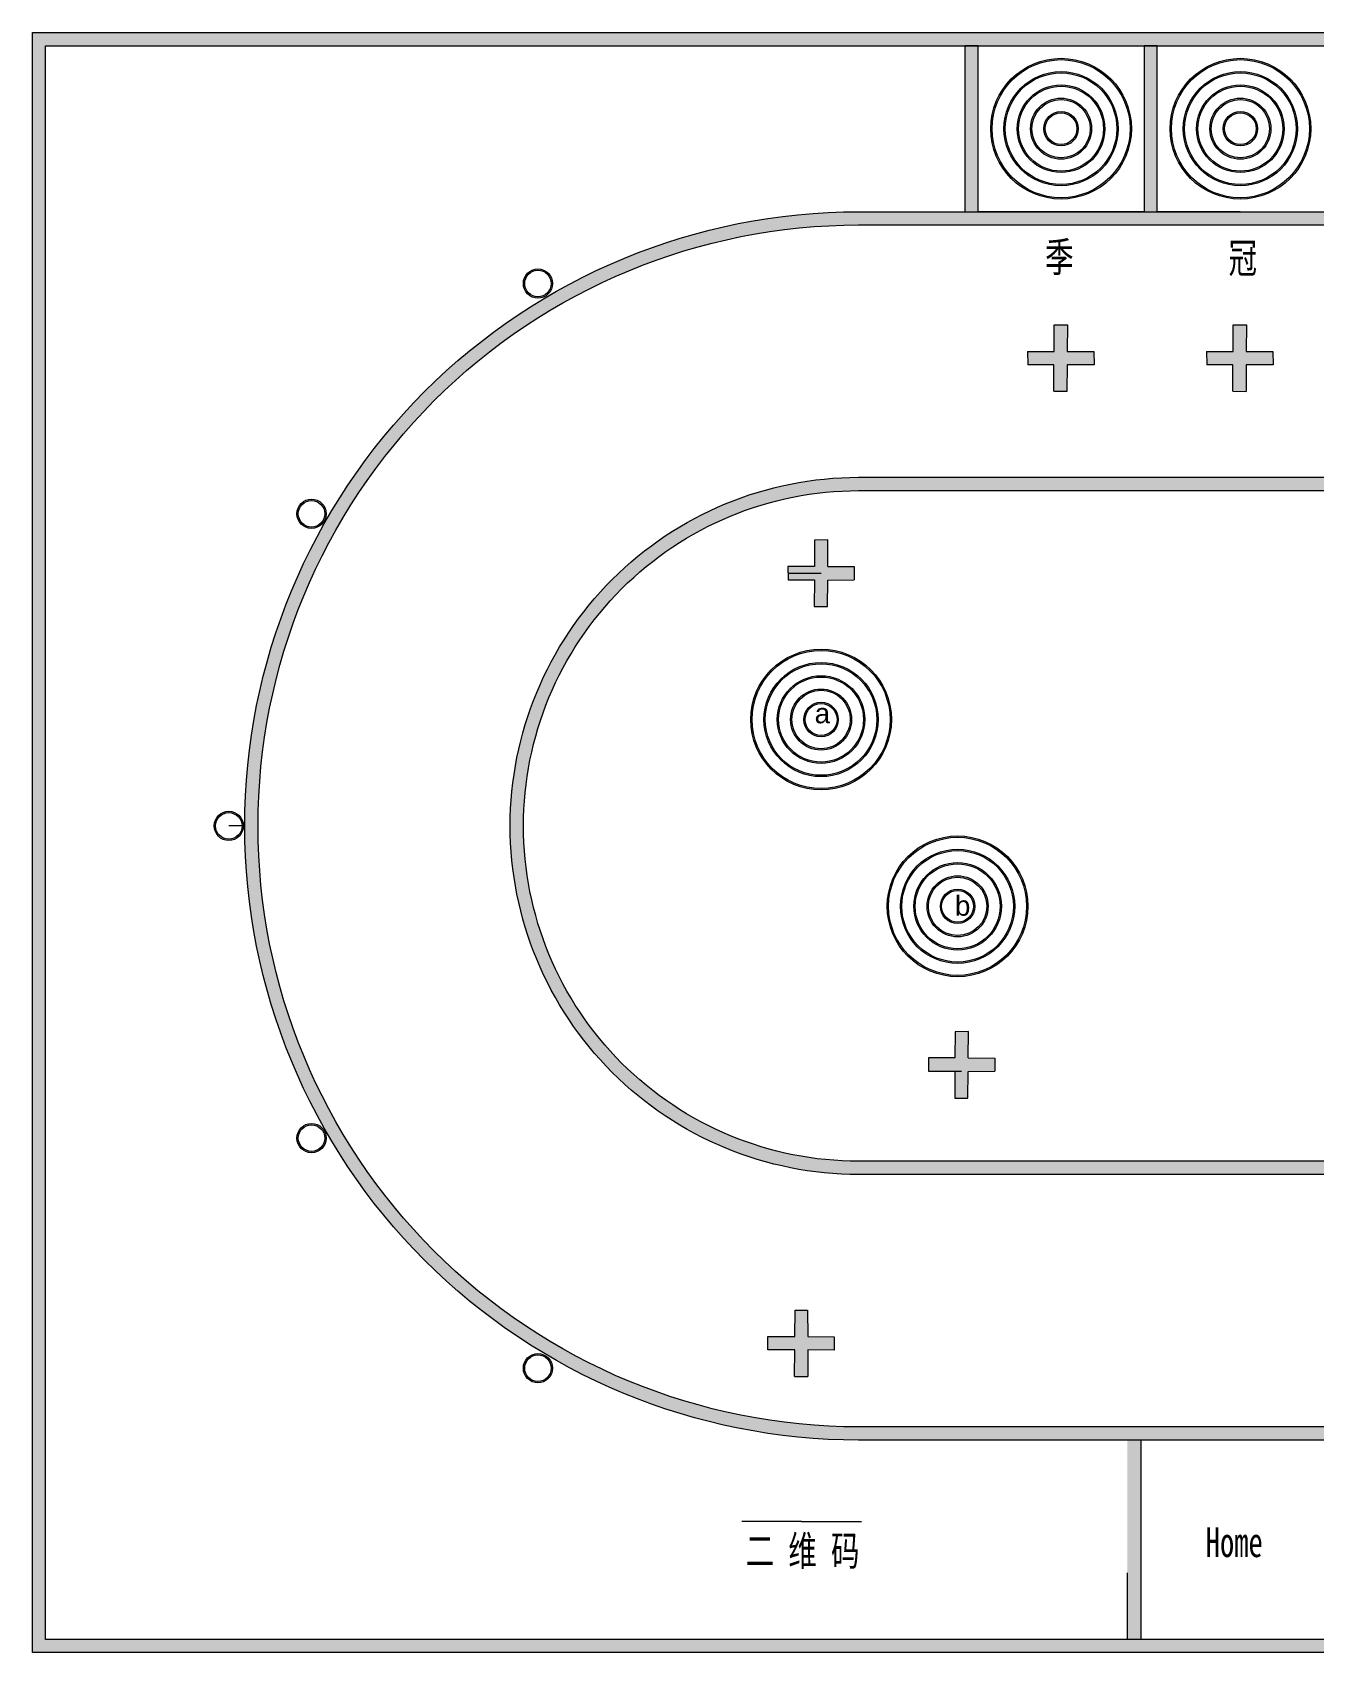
# Model space of a CAD drawing. Header units: millimetres. Extents: x 10092 to 13732, y 3694 to 6134.
# Drawn here: x 10092 to 12023, y 3694 to 6134 of the extents above; entities that cross this region are included whole.
import ezdxf

# ---------------------------------------------------------------- set-up
doc = ezdxf.new("R2010")
doc.units = ezdxf.units.MM
doc.linetypes.add('CENTER', pattern=[50.8, 31.75, -6.35, 6.35, -6.35])
doc.layers.add('中心线', color=7, linetype='CENTER')
doc.layers.add('细实线', color=7, linetype='Continuous')
doc.layers.add('粗实线', color=7, linetype='Continuous', lineweight=50)
doc.styles.add('仿宋', font='simfang.ttf', dxfattribs={"width": 0.7, "height": 5})
doc.styles.add('数字', font='gbeitc.shx', dxfattribs={"width": 0.7, "height": 50})
doc.styles.add('数字3.5', font='gbeitc.shx', dxfattribs={"width": 0.7, "height": 3.5, "bigfont": 'bigfont.shx'})
doc.styles.add('注释文字', font='arial.ttf')

msp = doc.modelspace()

# ---------------------------------------------------------------- hatches: boundary and pattern name
at = {"lineweight": 0, "true_color": 0x000000}
h = msp.add_hatch(color=18, dxfattribs=at)
h.dxf.hatch_style = 1
h.paths.add_polyline_path([(13732.3, 6133.8), (10092.3, 6133.8), (10092.3, 3693.8), (13732.3, 3693.8)])
h.paths.add_polyline_path([(10112.3, 6113.8), (11912.3, 6113.8), (13712.3, 6113.8), (13712.3, 3713.8), (10112.3, 3713.8)], flags=16)
h = msp.add_hatch(color=18, dxfattribs=at)
h.dxf.hatch_style = 1
h.paths.add_polyline_path([(11517.3, 6113.8), (11497.3, 6113.8), (11497.3, 5863.8), (11517.3, 5863.8)])
h = msp.add_hatch(color=18, dxfattribs=at)
h.dxf.hatch_style = 1
h.paths.add_polyline_path([(11787.3, 6113.8), (11767.3, 6113.8), (11767.3, 5863.8), (11787.3, 5863.8)])
h = msp.add_hatch(color=18, dxfattribs=at)
h.dxf.hatch_style = 1
h.paths.add_polyline_path([(12527.3, 5863.8), (11337.3, 5863.8, 0.414214), (10412.3, 4938.8, 0.414214), (11337.3, 4013.8), (12527.3, 4013.8, 0.414214), (13452.3, 4938.8, 0.414214)])
h.paths.add_polyline_path([(11337.3, 5843.8), (12527.3, 5843.8, -0.414214), (13432.3, 4938.8, -0.414214), (12527.3, 4033.8), (11337.3, 4033.8, -0.414214), (10432.3, 4938.8, -0.414214)], flags=16)
h.paths.add_polyline_path([(11337.3, 5463.8), (12527.3, 5463.8, -0.414214), (13052.3, 4938.8, -0.414214), (12527.3, 4413.8), (11337.3, 4413.8, -0.414214), (10812.3, 4938.8, -0.414214)], flags=0)
h.paths.add_polyline_path([(11337.3, 5443.8), (12527.3, 5443.8, -0.414214), (13032.3, 4938.8, -0.414214), (12527.3, 4433.8), (11337.3, 4433.8, -0.414214), (10832.3, 4938.8, -0.414214)], flags=0)
h.paths.add_polyline_path([(11174.7, 5099, -1), (11386.7, 5099, -1)], flags=0)
h.paths.add_polyline_path([(11176.7, 5099, -1), (11384.7, 5099, -1)], flags=0)
h.paths.add_polyline_path([(11194.7, 5099, -1), (11366.7, 5099, -1)], flags=0)
h.paths.add_polyline_path([(11196.7, 5099, -1), (11364.7, 5099, -1)], flags=0)
h.paths.add_polyline_path([(11214.7, 5099, -1), (11346.7, 5099, -1)], flags=0)
h.paths.add_polyline_path([(11216.7, 5099, -1), (11344.7, 5099, -1)], flags=0)
h.paths.add_polyline_path([(11234.7, 5099, -1), (11326.7, 5099, -1)], flags=0)
h.paths.add_polyline_path([(11236.7, 5099, -1), (11324.7, 5099, -1)], flags=0)
h.paths.add_polyline_path([(11254.7, 5099, -1), (11306.7, 5099, -1)], flags=0)
h.paths.add_polyline_path([(11256.7, 5099, -1), (11304.7, 5099, -1)], flags=0)
h.paths.add_polyline_path([(11230.9, 5309.5), (11230.7, 5329.5), (11270.7, 5329.4), (11270.9, 5369), (11290.9, 5369.4), (11290.8, 5329.4), (11330.7, 5329.3), (11330.7, 5309.8), (11330.7, 5309.5), (11330.7, 5309.5), (11290.7, 5309.1), (11290.3, 5269.1), (11270.3, 5269), (11270.6, 5309.6)], flags=0)
h.paths.add_polyline_path([(11592.4, 4817.7, -1), (11380.4, 4817.7, -1)], flags=0)
h.paths.add_polyline_path([(11590.4, 4817.7, -1), (11382.4, 4817.7, -1)], flags=0)
h.paths.add_polyline_path([(11572.4, 4817.7, -1), (11400.4, 4817.7, -1)], flags=0)
h.paths.add_polyline_path([(11570.4, 4817.7, -1), (11402.4, 4817.7, -1)], flags=0)
h.paths.add_polyline_path([(11552.4, 4817.7, -1), (11420.4, 4817.7, -1)], flags=0)
h.paths.add_polyline_path([(11550.4, 4817.7, -1), (11422.4, 4817.7, -1)], flags=0)
h.paths.add_polyline_path([(11532.4, 4817.7, -1), (11440.4, 4817.7, -1)], flags=0)
h.paths.add_polyline_path([(11530.4, 4817.7, -1), (11442.4, 4817.7, -1)], flags=0)
h.paths.add_polyline_path([(11512.4, 4817.7, -1), (11460.4, 4817.7, -1)], flags=0)
h.paths.add_polyline_path([(11510.4, 4817.7, -1), (11462.4, 4817.7, -1)], flags=0)
h.paths.add_polyline_path([(11442.4, 4589.3), (11482.3, 4589.3), (11482.6, 4628.8), (11502.6, 4629.3), (11502.5, 4589.3), (11542.4, 4589.1), (11542.4, 4569.6), (11542.4, 4569.3), (11542.3, 4569.3), (11502.3, 4569), (11502, 4529), (11482, 4528.8), (11482.2, 4569.2), (11442.6, 4569.2)], flags=0)
h.paths.add_polyline_path([(11241.5, 4209.6), (11250.2, 4209.7), (11250.2, 4209.7), (11260.2, 4209.7), (11260.5, 4169.8), (11300.3, 4169.5), (11300.3, 4149.5), (11260.6, 4149.6), (11260.9, 4109.7), (11240.9, 4109.6), (11241.1, 4149.6), (11200.3, 4149.7), (11200.3, 4169.7), (11241.3, 4169.7)], flags=0)
h.paths.add_polyline_path([(11592, 5633.2), (11591.8, 5653.2), (11631.8, 5653.2), (11631.8, 5693.2), (11641.8, 5693.2), (11651.8, 5693.2), (11651.6, 5653.2), (11691.8, 5653.2), (11692, 5633.2), (11651.5, 5633.2), (11651.2, 5593.4), (11631.2, 5593.4), (11631.2, 5633.2)], flags=0)
h.paths.add_polyline_path([(11861.8, 5633.2), (11861.6, 5653.2), (11901.6, 5653.2), (11901.6, 5693.2), (11921.6, 5693.2), (11921.4, 5653.2), (11961.6, 5653.2), (11961.8, 5633.2), (11921.2, 5633.2), (11921, 5593.2), (11901, 5593.4), (11901, 5633.2)], flags=0)
h.paths.add_polyline_path([(12027.1, 5099.9, -1), (12239.1, 5099.9, -1)], flags=0)
h.paths.add_polyline_path([(12029.1, 5099.9, -1), (12237.1, 5099.9, -1)], flags=0)
h.paths.add_polyline_path([(12047.1, 5099.9, -1), (12219.1, 5099.9, -1)], flags=0)
h.paths.add_polyline_path([(12049.1, 5099.9, -1), (12217.1, 5099.9, -1)], flags=0)
h.paths.add_polyline_path([(12067.1, 5099.9, -1), (12199.1, 5099.9, -1)], flags=0)
h.paths.add_polyline_path([(12069.1, 5099.9, -1), (12197.1, 5099.9, -1)], flags=0)
h.paths.add_polyline_path([(12087.1, 5099.9, -1), (12179.1, 5099.9, -1)], flags=0)
h.paths.add_polyline_path([(12089.1, 5099.9, -1), (12177.1, 5099.9, -1)], flags=0)
h.paths.add_polyline_path([(12083.3, 5309.5), (12083.1, 5329.5), (12123.1, 5329.4), (12123.3, 5369), (12143.3, 5369.4), (12143.2, 5329.4), (12183.1, 5329.3), (12183.1, 5309.8), (12183.1, 5309.5), (12183.1, 5309.5), (12143.1, 5309.1), (12142.7, 5269.1), (12122.7, 5269), (12123, 5309.6)], flags=0)
h.paths.add_polyline_path([(12107.1, 5099.9, -1), (12159.1, 5099.9, -1)], flags=0)
h.paths.add_polyline_path([(12109.1, 5099.9, -1), (12157.1, 5099.9, -1)], flags=0)
h.paths.add_polyline_path([(12353, 4818.8, -1), (12141, 4818.8, -1)], flags=0)
h.paths.add_polyline_path([(12351, 4818.8, -1), (12143, 4818.8, -1)], flags=0)
h.paths.add_polyline_path([(12333, 4818.8, -1), (12161, 4818.8, -1)], flags=0)
h.paths.add_polyline_path([(12331, 4818.8, -1), (12163, 4818.8, -1)], flags=0)
h.paths.add_polyline_path([(12313, 4818.8, -1), (12181, 4818.8, -1)], flags=0)
h.paths.add_polyline_path([(12311, 4818.8, -1), (12183, 4818.8, -1)], flags=0)
h.paths.add_polyline_path([(12293, 4818.8, -1), (12201, 4818.8, -1)], flags=0)
h.paths.add_polyline_path([(12291, 4818.8, -1), (12203, 4818.8, -1)], flags=0)
h.paths.add_polyline_path([(12131.7, 5633.2), (12131.8, 5653.2), (12172.1, 5653.2), (12171.8, 5693.2), (12181.8, 5693.2), (12191.8, 5693.2), (12191.8, 5653.2), (12231.8, 5653.2), (12231.8, 5633.2), (12192.5, 5633.2), (12192.5, 5593.4), (12172.5, 5593.2), (12172.2, 5633.2)], flags=0)
h.paths.add_polyline_path([(12273, 4818.8, -1), (12221, 4818.8, -1)], flags=0)
h.paths.add_polyline_path([(12271, 4818.8, -1), (12223, 4818.8, -1)], flags=0)
h.paths.add_polyline_path([(12196.8, 4589.2), (12237.2, 4589.2), (12237.3, 4628.8), (12247, 4628.8), (12257, 4628.9), (12257, 4589.2), (12296.8, 4589.2), (12296.6, 4578.5), (12296.7, 4568.5), (12257, 4568.8), (12257, 4528.9), (12237, 4528.8), (12237.1, 4568.9), (12196.7, 4569.2)], flags=0)
h.paths.add_polyline_path([(12856.3, 4887.4, -1), (12644.3, 4887.4, -1)], flags=0)
h.paths.add_polyline_path([(12854.3, 4887.4, -1), (12646.3, 4887.4, -1)], flags=0)
h.paths.add_polyline_path([(12836.3, 4887.4, -1), (12664.3, 4887.4, -1)], flags=0)
h.paths.add_polyline_path([(12834.3, 4887.4, -1), (12666.3, 4887.4, -1)], flags=0)
h.paths.add_polyline_path([(12499.7, 4169.5), (12539.5, 4169.8), (12539.8, 4209.7), (12549.8, 4209.7), (12549.8, 4209.7), (12558.5, 4209.6), (12558.7, 4169.7), (12599.7, 4169.7), (12599.7, 4149.7), (12558.9, 4149.6), (12559.1, 4109.6), (12539.1, 4109.7), (12539.4, 4149.6), (12499.7, 4149.5)], flags=0)
h.paths.add_polyline_path([(12816.3, 4887.4, -1), (12684.3, 4887.4, -1)], flags=0)
h.paths.add_polyline_path([(12814.3, 4887.4, -1), (12686.3, 4887.4, -1)], flags=0)
h.paths.add_polyline_path([(12796.3, 4887.4, -1), (12704.3, 4887.4, -1)], flags=0)
h.paths.add_polyline_path([(12794.3, 4887.4, -1), (12706.3, 4887.4, -1)], flags=0)
h.paths.add_polyline_path([(12776.3, 4887.4, -1), (12724.3, 4887.4, -1)], flags=0)
h.paths.add_polyline_path([(12774.3, 4887.4, -1), (12726.3, 4887.4, -1)], flags=0)
h.paths.add_polyline_path([(12699, 4589), (12738.9, 4588.9), (12739.1, 4628.5), (12759.1, 4628.9), (12759.1, 4588.9), (12799, 4588.8), (12799, 4569.3), (12799, 4569), (12798.9, 4569), (12758.9, 4568.6), (12758.5, 4528.6), (12738.5, 4528.5), (12738.8, 4569.1), (12699.1, 4569)], flags=0)
h.paths.add_polyline_path([(12730.6, 4856.8), (12769, 4856.8), (12769, 4918.6), (12730.7, 4918.6)], flags=8)
h.paths.add_polyline_path([(11472.1, 4787.2), (11510.4, 4787.2), (11510.5, 4849), (11472.2, 4849)], flags=8)
h.paths.add_polyline_path([(12229.4, 4789.3), (12267.7, 4789.2), (12267.8, 4851.1), (12229.4, 4851.1)], flags=8)
h.paths.add_polyline_path([(12110.3, 5074.6), (12146.3, 5074.6), (12146.3, 5136.4), (12110.4, 5136.4)], flags=8)
h.paths.add_polyline_path([(11261.9, 5077), (11300.2, 5077), (11300.3, 5138.8), (11262, 5138.9)], flags=8)
h.paths.add_polyline_path([(11880.9, 5745.9), (11948.5, 5745.9), (11948.5, 5832.8), (11880.9, 5832.8)], flags=8)
h.paths.add_polyline_path([(11605.1, 5745.5), (11672.7, 5745.5), (11672.7, 5832.3), (11605.1, 5832.3)], flags=8)
h.paths.add_polyline_path([(12154.3, 5746.8), (12221.9, 5746.8), (12221.9, 5833.7), (12154.3, 5833.7)], flags=8)
h = msp.add_hatch(color=18, dxfattribs=at)
h.dxf.hatch_style = 1
h.paths.add_polyline_path([(10876.1, 5755.6, 1), (10832.1, 5755.6, 1)])
h.paths.add_polyline_path([(10834.1, 5755.6, -1), (10874.1, 5755.6, -1)], flags=16)
h = msp.add_hatch(color=18, dxfattribs=at)
h.dxf.hatch_style = 1
h.paths.add_polyline_path([(13052.3, 4938.8, 0.414214), (12527.3, 5463.8), (11337.3, 5463.8, 0.414214), (10812.3, 4938.8, 0.414214), (11337.3, 4413.8), (12527.3, 4413.8, 0.414214)])
h.paths.add_polyline_path([(10832.3, 4938.8, -0.414214), (11337.3, 5443.8), (12527.3, 5443.8, -0.414214), (13032.3, 4938.8, -0.414214), (12527.3, 4433.8), (11337.3, 4433.8, -0.414214)], flags=16)
h.paths.add_polyline_path([(11442.4, 4589.3), (11482.3, 4589.3), (11482.6, 4628.8), (11502.6, 4629.3), (11502.5, 4589.3), (11542.4, 4589.1), (11542.4, 4569.6), (11542.4, 4569.3), (11542.3, 4569.3), (11502.3, 4569), (11502, 4529), (11482, 4528.8), (11482.2, 4569.2), (11442.6, 4569.2)], flags=0)
h.paths.add_polyline_path([(11380.4, 4817.7, -1), (11592.4, 4817.7, -1)], flags=0)
h.paths.add_polyline_path([(11382.4, 4817.7, -1), (11590.4, 4817.7, -1)], flags=0)
h.paths.add_polyline_path([(11400.4, 4817.7, -1), (11572.4, 4817.7, -1)], flags=0)
h.paths.add_polyline_path([(11402.4, 4817.7, -1), (11570.4, 4817.7, -1)], flags=0)
h.paths.add_polyline_path([(11420.4, 4817.7, -1), (11552.4, 4817.7, -1)], flags=0)
h.paths.add_polyline_path([(11422.4, 4817.7, -1), (11550.4, 4817.7, -1)], flags=0)
h.paths.add_polyline_path([(11440.4, 4817.7, -1), (11532.4, 4817.7, -1)], flags=0)
h.paths.add_polyline_path([(11174.7, 5099, -1), (11386.7, 5099, -1)], flags=0)
h.paths.add_polyline_path([(11442.4, 4817.7, -1), (11530.4, 4817.7, -1)], flags=0)
h.paths.add_polyline_path([(11176.7, 5099, -1), (11384.7, 5099, -1)], flags=0)
h.paths.add_polyline_path([(11460.4, 4817.7, -1), (11512.4, 4817.7, -1)], flags=0)
h.paths.add_polyline_path([(11194.7, 5099, -1), (11366.7, 5099, -1)], flags=0)
h.paths.add_polyline_path([(11462.4, 4817.7, -1), (11510.4, 4817.7, -1)], flags=0)
h.paths.add_polyline_path([(11196.7, 5099, -1), (11364.7, 5099, -1)], flags=0)
h.paths.add_polyline_path([(11214.7, 5099, -1), (11346.7, 5099, -1)], flags=0)
h.paths.add_polyline_path([(11216.7, 5099, -1), (11344.7, 5099, -1)], flags=0)
h.paths.add_polyline_path([(11234.7, 5099, -1), (11326.7, 5099, -1)], flags=0)
h.paths.add_polyline_path([(11236.7, 5099, -1), (11324.7, 5099, -1)], flags=0)
h.paths.add_polyline_path([(11254.7, 5099, -1), (11306.7, 5099, -1)], flags=0)
h.paths.add_polyline_path([(11256.7, 5099, -1), (11304.7, 5099, -1)], flags=0)
h.paths.add_polyline_path([(11270.3, 5269), (11270.6, 5309.6), (11230.9, 5309.5), (11230.7, 5329.5), (11270.7, 5329.4), (11270.9, 5369), (11290.9, 5369.4), (11290.8, 5329.4), (11330.7, 5329.3), (11330.7, 5309.8), (11330.7, 5309.5), (11330.7, 5309.5), (11290.7, 5309.1), (11290.3, 5269.1)], flags=0)
h.paths.add_polyline_path([(12027.1, 5099.9, -1), (12239.1, 5099.9, -1)], flags=0)
h.paths.add_polyline_path([(12029.1, 5099.9, -1), (12237.1, 5099.9, -1)], flags=0)
h.paths.add_polyline_path([(12141, 4818.8, -1), (12353, 4818.8, -1)], flags=0)
h.paths.add_polyline_path([(12143, 4818.8, -1), (12351, 4818.8, -1)], flags=0)
h.paths.add_polyline_path([(12047.1, 5099.9, -1), (12219.1, 5099.9, -1)], flags=0)
h.paths.add_polyline_path([(12049.1, 5099.9, -1), (12217.1, 5099.9, -1)], flags=0)
h.paths.add_polyline_path([(12161, 4818.8, -1), (12333, 4818.8, -1)], flags=0)
h.paths.add_polyline_path([(12163, 4818.8, -1), (12331, 4818.8, -1)], flags=0)
h.paths.add_polyline_path([(12067.1, 5099.9, -1), (12199.1, 5099.9, -1)], flags=0)
h.paths.add_polyline_path([(12069.1, 5099.9, -1), (12197.1, 5099.9, -1)], flags=0)
h.paths.add_polyline_path([(12196.7, 4569.2), (12196.8, 4589.2), (12237.2, 4589.2), (12237.3, 4628.8), (12247, 4628.8), (12257, 4628.9), (12257, 4589.2), (12296.8, 4589.2), (12296.6, 4578.5), (12296.7, 4568.5), (12257, 4568.8), (12257, 4528.9), (12237, 4528.8), (12237.1, 4568.9)], flags=0)
h.paths.add_polyline_path([(12181, 4818.8, -1), (12313, 4818.8, -1)], flags=0)
h.paths.add_polyline_path([(12183, 4818.8, -1), (12311, 4818.8, -1)], flags=0)
h.paths.add_polyline_path([(12087.1, 5099.9, -1), (12179.1, 5099.9, -1)], flags=0)
h.paths.add_polyline_path([(12089.1, 5099.9, -1), (12177.1, 5099.9, -1)], flags=0)
h.paths.add_polyline_path([(12201, 4818.8, -1), (12293, 4818.8, -1)], flags=0)
h.paths.add_polyline_path([(12203, 4818.8, -1), (12291, 4818.8, -1)], flags=0)
h.paths.add_polyline_path([(12107.1, 5099.9, -1), (12159.1, 5099.9, -1)], flags=0)
h.paths.add_polyline_path([(12109.1, 5099.9, -1), (12157.1, 5099.9, -1)], flags=0)
h.paths.add_polyline_path([(12221, 4818.8, -1), (12273, 4818.8, -1)], flags=0)
h.paths.add_polyline_path([(12223, 4818.8, -1), (12271, 4818.8, -1)], flags=0)
h.paths.add_polyline_path([(12083.3, 5309.5), (12083.1, 5329.5), (12123.1, 5329.4), (12123.3, 5369), (12143.3, 5369.4), (12143.2, 5329.4), (12183.1, 5329.3), (12183.1, 5309.8), (12183.1, 5309.5), (12183.1, 5309.5), (12143.1, 5309.1), (12142.7, 5269.1), (12122.7, 5269), (12123, 5309.6)], flags=0)
h.paths.add_polyline_path([(12644.3, 4887.4, -1), (12856.3, 4887.4, -1)], flags=0)
h.paths.add_polyline_path([(12646.3, 4887.4, -1), (12854.3, 4887.4, -1)], flags=0)
h.paths.add_polyline_path([(12664.3, 4887.4, -1), (12836.3, 4887.4, -1)], flags=0)
h.paths.add_polyline_path([(12666.3, 4887.4, -1), (12834.3, 4887.4, -1)], flags=0)
h.paths.add_polyline_path([(12699, 4589), (12738.9, 4588.9), (12739.1, 4628.5), (12759.1, 4628.9), (12759.1, 4588.9), (12799, 4588.8), (12799, 4569.3), (12799, 4569), (12798.9, 4569), (12758.9, 4568.6), (12758.5, 4528.6), (12738.5, 4528.5), (12738.8, 4568.5), (12699.1, 4568.5)], flags=0)
h.paths.add_polyline_path([(12684.3, 4887.4, -1), (12816.3, 4887.4, -1)], flags=0)
h.paths.add_polyline_path([(12686.3, 4887.4, -1), (12814.3, 4887.4, -1)], flags=0)
h.paths.add_polyline_path([(12704.3, 4887.4, -1), (12796.3, 4887.4, -1)], flags=0)
h.paths.add_polyline_path([(12706.3, 4887.4, -1), (12794.3, 4887.4, -1)], flags=0)
h.paths.add_polyline_path([(12724.3, 4887.4, -1), (12776.3, 4887.4, -1)], flags=0)
h.paths.add_polyline_path([(12726.3, 4887.4, -1), (12774.3, 4887.4, -1)], flags=0)
h.paths.add_polyline_path([(12730.6, 4856.8), (12769, 4856.8), (12769, 4918.6), (12730.7, 4918.6)], flags=8)
h.paths.add_polyline_path([(11472.1, 4787.2), (11510.4, 4787.2), (11510.5, 4849), (11472.2, 4849)], flags=8)
h.paths.add_polyline_path([(12229.4, 4789.3), (12267.7, 4789.2), (12267.8, 4851.1), (12229.4, 4851.1)], flags=8)
h.paths.add_polyline_path([(12110.3, 5074.6), (12146.3, 5074.6), (12146.3, 5136.4), (12110.4, 5136.4)], flags=8)
h.paths.add_polyline_path([(11261.9, 5077), (11300.2, 5077), (11300.3, 5138.8), (11262, 5138.9)], flags=8)
h = msp.add_hatch(color=18, dxfattribs=at)
h.dxf.hatch_style = 1
h.paths.add_polyline_path([(10491, 5408.9, 1), (10535, 5408.9, 1)])
h.paths.add_polyline_path([(10533, 5408.9, -1), (10493, 5408.9, -1)], flags=16)
h = msp.add_hatch(color=18, dxfattribs=at)
h.dxf.hatch_style = 1
h.paths.add_polyline_path([(10366.3, 4938.8), (10368.3, 4938.8, -1), (10408.3, 4938.8), (10410.3, 4938.8, 1)])
h = msp.add_hatch(color=18, dxfattribs=at)
h.dxf.hatch_style = 1
h.paths.add_polyline_path([(10410.3, 4938.8), (10408.3, 4938.8, -1), (10368.3, 4938.8), (10366.3, 4938.8, 1)])
h = msp.add_hatch(color=18, dxfattribs=at)
h.dxf.hatch_style = 1
h.paths.add_polyline_path([(10491, 4468.7, 1), (10535, 4468.7, 1)])
h.paths.add_polyline_path([(10533, 4468.7, -1), (10493, 4468.7, -1)], flags=16)
h = msp.add_hatch(color=18, dxfattribs=at)
h.dxf.hatch_style = 1
h.paths.add_polyline_path([(10832.1, 4122.1, 1), (10876.1, 4122.1, 1)])
h.paths.add_polyline_path([(10834.1, 4122.1, -1), (10874.1, 4122.1, -1)], flags=16)
h = msp.add_hatch(color=18, dxfattribs=at)
h.dxf.hatch_style = 1
h.paths.add_polyline_path([(11762.3, 4013.8), (11742.3, 4013.8), (11742.3, 3713.8), (11762.3, 3713.8)])
at = {"layer": '中心线', "lineweight": 0, "true_color": 0x000000}
h = msp.add_hatch(color=18, dxfattribs=at)
h.dxf.hatch_style = 1
h.paths.add_polyline_path([(11691.8, 5653.2), (11651.6, 5653.2), (11651.8, 5693.2), (11631.8, 5693.2), (11631.8, 5653.2), (11591.8, 5653.2), (11592, 5633.2), (11631.2, 5633.2), (11631.2, 5593.4), (11651.2, 5593.4), (11651.5, 5633.2), (11692, 5633.2)])
h = msp.add_hatch(color=18, dxfattribs=at)
h.dxf.hatch_style = 1
h.paths.add_polyline_path([(11961.6, 5653.2), (11921.4, 5653.2), (11921.6, 5693.2), (11901.6, 5693.2), (11901.6, 5653.2), (11861.6, 5653.2), (11861.8, 5633.2), (11901, 5633.2), (11901, 5593.4), (11921, 5593.2), (11921.2, 5633.2), (11961.8, 5633.2)])
at = {"layer": '细实线', "lineweight": 0, "true_color": 0x000000}
h = msp.add_hatch(color=18, dxfattribs=at)
h.dxf.hatch_style = 1
h.paths.add_polyline_path([(11536.3, 5988.8, 1), (11748.3, 5988.8, 1)])
h.paths.add_polyline_path([(11746.3, 5988.8, -1), (11538.3, 5988.8, -1)], flags=16)
h.paths.add_polyline_path([(11728.3, 5988.8, -1), (11556.3, 5988.8, -1)], flags=0)
h.paths.add_polyline_path([(11726.3, 5988.8, -1), (11558.3, 5988.8, -1)], flags=0)
h.paths.add_polyline_path([(11708.3, 5988.8, -1), (11576.3, 5988.8, -1)], flags=0)
h.paths.add_polyline_path([(11706.3, 5988.8, -1), (11578.3, 5988.8, -1)], flags=0)
h.paths.add_polyline_path([(11688.3, 5988.8, -1), (11596.3, 5988.8, -1)], flags=0)
h.paths.add_polyline_path([(11686.3, 5988.8, -1), (11598.3, 5988.8, -1)], flags=0)
h.paths.add_polyline_path([(11668.3, 5988.8, -1), (11616.3, 5988.8, -1)], flags=0)
h.paths.add_polyline_path([(11666.3, 5988.8, -1), (11618.3, 5988.8, -1)], flags=0)
h = msp.add_hatch(color=18, dxfattribs=at)
h.dxf.hatch_style = 1
h.paths.add_polyline_path([(11806.5, 5988.8, 1), (12018.5, 5988.8, 1)])
h.paths.add_polyline_path([(12016.5, 5988.8, -1), (11808.5, 5988.8, -1)], flags=16)
h.paths.add_polyline_path([(11998.5, 5988.8, -1), (11826.5, 5988.8, -1)], flags=0)
h.paths.add_polyline_path([(11996.5, 5988.8, -1), (11828.5, 5988.8, -1)], flags=0)
h.paths.add_polyline_path([(11978.5, 5988.8, -1), (11846.5, 5988.8, -1)], flags=0)
h.paths.add_polyline_path([(11976.5, 5988.8, -1), (11848.5, 5988.8, -1)], flags=0)
h.paths.add_polyline_path([(11958.5, 5988.8, -1), (11866.5, 5988.8, -1)], flags=0)
h.paths.add_polyline_path([(11956.5, 5988.8, -1), (11868.5, 5988.8, -1)], flags=0)
h.paths.add_polyline_path([(11938.5, 5988.8, -1), (11886.5, 5988.8, -1)], flags=0)
h.paths.add_polyline_path([(11936.5, 5988.8, -1), (11888.5, 5988.8, -1)], flags=0)
h = msp.add_hatch(color=18, dxfattribs=at)
h.dxf.hatch_style = 1
h.paths.add_polyline_path([(11556.3, 5988.8, 1), (11728.3, 5988.8, 1)])
h.paths.add_polyline_path([(11726.3, 5988.8, -1), (11558.3, 5988.8, -1)], flags=16)
h.paths.add_polyline_path([(11708.3, 5988.8, -1), (11576.3, 5988.8, -1)], flags=0)
h.paths.add_polyline_path([(11706.3, 5988.8, -1), (11578.3, 5988.8, -1)], flags=0)
h.paths.add_polyline_path([(11688.3, 5988.8, -1), (11596.3, 5988.8, -1)], flags=0)
h.paths.add_polyline_path([(11686.3, 5988.8, -1), (11598.3, 5988.8, -1)], flags=0)
h.paths.add_polyline_path([(11668.3, 5988.8, -1), (11616.3, 5988.8, -1)], flags=0)
h.paths.add_polyline_path([(11666.3, 5988.8, -1), (11618.3, 5988.8, -1)], flags=0)
h = msp.add_hatch(color=18, dxfattribs=at)
h.dxf.hatch_style = 1
h.paths.add_polyline_path([(11576.3, 5988.8, 1), (11708.3, 5988.8, 1)])
h.paths.add_polyline_path([(11706.3, 5988.8, -1), (11578.3, 5988.8, -1)], flags=16)
h.paths.add_polyline_path([(11688.3, 5988.8, -1), (11596.3, 5988.8, -1)], flags=0)
h.paths.add_polyline_path([(11686.3, 5988.8, -1), (11598.3, 5988.8, -1)], flags=0)
h.paths.add_polyline_path([(11668.3, 5988.8, -1), (11616.3, 5988.8, -1)], flags=0)
h.paths.add_polyline_path([(11666.3, 5988.8, -1), (11618.3, 5988.8, -1)], flags=0)
h = msp.add_hatch(color=18, dxfattribs=at)
h.dxf.hatch_style = 1
h.paths.add_polyline_path([(11826.5, 5988.8, 1), (11998.5, 5988.8, 1)])
h.paths.add_polyline_path([(11996.5, 5988.8, -1), (11828.5, 5988.8, -1)], flags=16)
h.paths.add_polyline_path([(11978.5, 5988.8, -1), (11846.5, 5988.8, -1)], flags=0)
h.paths.add_polyline_path([(11976.5, 5988.8, -1), (11848.5, 5988.8, -1)], flags=0)
h.paths.add_polyline_path([(11958.5, 5988.8, -1), (11866.5, 5988.8, -1)], flags=0)
h.paths.add_polyline_path([(11956.5, 5988.8, -1), (11868.5, 5988.8, -1)], flags=0)
h.paths.add_polyline_path([(11938.5, 5988.8, -1), (11886.5, 5988.8, -1)], flags=0)
h.paths.add_polyline_path([(11936.5, 5988.8, -1), (11888.5, 5988.8, -1)], flags=0)
h = msp.add_hatch(color=18, dxfattribs=at)
h.dxf.hatch_style = 1
h.paths.add_polyline_path([(11846.5, 5988.8, 1), (11978.5, 5988.8, 1)])
h.paths.add_polyline_path([(11976.5, 5988.8, -1), (11848.5, 5988.8, -1)], flags=16)
h.paths.add_polyline_path([(11958.5, 5988.8, -1), (11866.5, 5988.8, -1)], flags=0)
h.paths.add_polyline_path([(11956.5, 5988.8, -1), (11868.5, 5988.8, -1)], flags=0)
h.paths.add_polyline_path([(11938.5, 5988.8, -1), (11886.5, 5988.8, -1)], flags=0)
h.paths.add_polyline_path([(11936.5, 5988.8, -1), (11888.5, 5988.8, -1)], flags=0)
h = msp.add_hatch(color=18, dxfattribs=at)
h.dxf.hatch_style = 1
h.paths.add_polyline_path([(11596.3, 5988.8, 1), (11688.3, 5988.8, 1)])
h.paths.add_polyline_path([(11686.3, 5988.8, -1), (11598.3, 5988.8, -1)], flags=16)
h.paths.add_polyline_path([(11668.3, 5988.8, -1), (11616.3, 5988.8, -1)], flags=0)
h.paths.add_polyline_path([(11666.3, 5988.8, -1), (11618.3, 5988.8, -1)], flags=0)
h = msp.add_hatch(color=18, dxfattribs=at)
h.dxf.hatch_style = 1
h.paths.add_polyline_path([(11866.5, 5988.8, 1), (11958.5, 5988.8, 1)])
h.paths.add_polyline_path([(11956.5, 5988.8, -1), (11868.5, 5988.8, -1)], flags=16)
h.paths.add_polyline_path([(11938.5, 5988.8, -1), (11886.5, 5988.8, -1)], flags=0)
h.paths.add_polyline_path([(11936.5, 5988.8, -1), (11888.5, 5988.8, -1)], flags=0)
h = msp.add_hatch(color=18, dxfattribs=at)
h.dxf.hatch_style = 1
h.paths.add_polyline_path([(11616.3, 5988.8, 1), (11668.3, 5988.8, 1)])
h.paths.add_polyline_path([(11666.3, 5988.8, -1), (11618.3, 5988.8, -1)], flags=16)
h = msp.add_hatch(color=18, dxfattribs=at)
h.dxf.hatch_style = 1
h.paths.add_polyline_path([(11886.5, 5988.8, 1), (11938.5, 5988.8, 1)])
h.paths.add_polyline_path([(11936.5, 5988.8, -1), (11888.5, 5988.8, -1)], flags=16)
h = msp.add_hatch(color=18, dxfattribs=at)
h.dxf.hatch_style = 1
h.paths.add_polyline_path([(11330.7, 5329.3), (11290.8, 5329.4), (11290.9, 5369.4), (11270.9, 5369), (11270.7, 5329.4), (11230.7, 5329.5), (11230.9, 5309.5), (11270.6, 5309.6), (11270.3, 5269), (11290.3, 5269.1), (11290.7, 5309.1), (11330.7, 5309.5), (11330.7, 5309.8)])
h = msp.add_hatch(color=18, dxfattribs=at)
h.dxf.hatch_style = 1
h.paths.add_polyline_path([(11174.7, 5099, 1), (11386.7, 5099, 1)])
h.paths.add_polyline_path([(11384.7, 5099, -1), (11176.7, 5099, -1)], flags=16)
h.paths.add_polyline_path([(11366.7, 5099, -1), (11194.7, 5099, -1)], flags=0)
h.paths.add_polyline_path([(11364.7, 5099, -1), (11196.7, 5099, -1)], flags=0)
h.paths.add_polyline_path([(11346.7, 5099, -1), (11214.7, 5099, -1)], flags=0)
h.paths.add_polyline_path([(11344.7, 5099, -1), (11216.7, 5099, -1)], flags=0)
h.paths.add_polyline_path([(11326.7, 5099, -1), (11234.7, 5099, -1)], flags=0)
h.paths.add_polyline_path([(11324.7, 5099, -1), (11236.7, 5099, -1)], flags=0)
h = msp.add_hatch(color=18, dxfattribs=at)
h.dxf.hatch_style = 1
h.paths.add_polyline_path([(11194.7, 5099, 1), (11366.7, 5099, 1)])
h.paths.add_polyline_path([(11364.7, 5099, -1), (11196.7, 5099, -1)], flags=16)
h.paths.add_polyline_path([(11346.7, 5099, -1), (11214.7, 5099, -1)], flags=0)
h.paths.add_polyline_path([(11344.7, 5099, -1), (11216.7, 5099, -1)], flags=0)
h.paths.add_polyline_path([(11326.7, 5099, -1), (11234.7, 5099, -1)], flags=0)
h.paths.add_polyline_path([(11324.7, 5099, -1), (11236.7, 5099, -1)], flags=0)
h.paths.add_polyline_path([(11214.7, 5099, 1), (11346.7, 5099, 1)], flags=0)
h = msp.add_hatch(color=18, dxfattribs=at)
h.dxf.hatch_style = 1
h.paths.add_polyline_path([(11214.7, 5099, 1), (11346.7, 5099, 1)])
h.paths.add_polyline_path([(11344.7, 5099, -1), (11216.7, 5099, -1)], flags=16)
h.paths.add_polyline_path([(11326.7, 5099, -1), (11234.7, 5099, -1)], flags=0)
h.paths.add_polyline_path([(11324.7, 5099, -1), (11236.7, 5099, -1)], flags=0)
h.paths.add_polyline_path([(11234.7, 5099, 1), (11326.7, 5099, 1)], flags=0)
h = msp.add_hatch(color=18, dxfattribs=at)
h.dxf.hatch_style = 1
h.paths.add_polyline_path([(11234.7, 5099, 1), (11326.7, 5099, 1)])
h.paths.add_polyline_path([(11324.7, 5099, -1), (11236.7, 5099, -1)], flags=16)
h = msp.add_hatch(color=18, dxfattribs=at)
h.dxf.hatch_style = 1
h.paths.add_polyline_path([(11254.7, 5099, 1), (11306.7, 5099, 1)])
h.paths.add_polyline_path([(11304.7, 5099, -1), (11256.7, 5099, -1)], flags=16)
h = msp.add_hatch(color=18, dxfattribs=at)
h.dxf.hatch_style = 1
h.paths.add_polyline_path([(11380.4, 4817.7, 1), (11592.4, 4817.7, 1)])
h.paths.add_polyline_path([(11590.4, 4817.7, -1), (11382.4, 4817.7, -1)], flags=16)
h.paths.add_polyline_path([(11572.4, 4817.7, -1), (11400.4, 4817.7, -1)], flags=0)
h.paths.add_polyline_path([(11570.4, 4817.7, -1), (11402.4, 4817.7, -1)], flags=0)
h.paths.add_polyline_path([(11552.4, 4817.7, -1), (11420.4, 4817.7, -1)], flags=0)
h.paths.add_polyline_path([(11550.4, 4817.7, -1), (11422.4, 4817.7, -1)], flags=0)
h.paths.add_polyline_path([(11532.4, 4817.7, -1), (11440.4, 4817.7, -1)], flags=0)
h.paths.add_polyline_path([(11530.4, 4817.7, -1), (11442.4, 4817.7, -1)], flags=0)
h.paths.add_polyline_path([(11512.4, 4817.7, -1), (11460.4, 4817.7, -1)], flags=0)
h.paths.add_polyline_path([(11510.4, 4817.7, -1), (11462.4, 4817.7, -1)], flags=0)
h = msp.add_hatch(color=18, dxfattribs=at)
h.dxf.hatch_style = 1
h.paths.add_polyline_path([(11400.4, 4817.7, 1), (11572.4, 4817.7, 1)])
h.paths.add_polyline_path([(11570.4, 4817.7, -1), (11402.4, 4817.7, -1)], flags=16)
h.paths.add_polyline_path([(11552.4, 4817.7, -1), (11420.4, 4817.7, -1)], flags=0)
h.paths.add_polyline_path([(11550.4, 4817.7, -1), (11422.4, 4817.7, -1)], flags=0)
h.paths.add_polyline_path([(11532.4, 4817.7, -1), (11440.4, 4817.7, -1)], flags=0)
h.paths.add_polyline_path([(11530.4, 4817.7, -1), (11442.4, 4817.7, -1)], flags=0)
h.paths.add_polyline_path([(11512.4, 4817.7, -1), (11460.4, 4817.7, -1)], flags=0)
h.paths.add_polyline_path([(11510.4, 4817.7, -1), (11462.4, 4817.7, -1)], flags=0)
h = msp.add_hatch(color=18, dxfattribs=at)
h.dxf.hatch_style = 1
h.paths.add_polyline_path([(11420.4, 4817.7, 1), (11552.4, 4817.7, 1)])
h.paths.add_polyline_path([(11550.4, 4817.7, -1), (11422.4, 4817.7, -1)], flags=16)
h.paths.add_polyline_path([(11532.4, 4817.7, -1), (11440.4, 4817.7, -1)], flags=0)
h.paths.add_polyline_path([(11530.4, 4817.7, -1), (11442.4, 4817.7, -1)], flags=0)
h.paths.add_polyline_path([(11512.4, 4817.7, -1), (11460.4, 4817.7, -1)], flags=0)
h.paths.add_polyline_path([(11510.4, 4817.7, -1), (11462.4, 4817.7, -1)], flags=0)
h = msp.add_hatch(color=18, dxfattribs=at)
h.dxf.hatch_style = 1
h.paths.add_polyline_path([(11440.4, 4817.7, 1), (11532.4, 4817.7, 1)])
h.paths.add_polyline_path([(11530.4, 4817.7, -1), (11442.4, 4817.7, -1)], flags=16)
h.paths.add_polyline_path([(11512.4, 4817.7, -1), (11460.4, 4817.7, -1)], flags=0)
h.paths.add_polyline_path([(11510.4, 4817.7, -1), (11462.4, 4817.7, -1)], flags=0)
h = msp.add_hatch(color=18, dxfattribs=at)
h.dxf.hatch_style = 1
h.paths.add_polyline_path([(11460.4, 4817.7, 1), (11512.4, 4817.7, 1)])
h.paths.add_polyline_path([(11510.4, 4817.7, -1), (11462.4, 4817.7, -1)], flags=16)
h = msp.add_hatch(color=18, dxfattribs=at)
h.dxf.hatch_style = 1
h.paths.add_polyline_path([(11542.4, 4589.1), (11502.5, 4589.3), (11502.6, 4629.3), (11482.6, 4628.8), (11482.3, 4589.3), (11442.4, 4589.3), (11442.6, 4569.3), (11482.2, 4569.5), (11482, 4528.8), (11502, 4529), (11502.3, 4569), (11542.4, 4569.3), (11542.4, 4569.6)])
h = msp.add_hatch(color=18, dxfattribs=at)
h.dxf.hatch_style = 1
h.paths.add_polyline_path([(11300.3, 4169.5), (11260.5, 4169.8), (11260.2, 4209.7), (11250.2, 4209.7), (11250.2, 4209.7), (11241.5, 4209.6), (11241.3, 4169.7), (11200.3, 4169.7), (11200.3, 4149.7), (11241.1, 4149.6), (11240.9, 4109.6), (11260.9, 4109.7), (11260.6, 4149.6), (11300.3, 4149.5)])

# ---------------------------------------------------------------- linework, layer by layer
at = {"color": 18, "lineweight": 0, "true_color": 0x000000}
for p, q in [((10112.3, 6113.8), (11912.3, 6113.8)), ((11517.3, 6113.8), (11497.3, 6113.8)), ((11497.3, 6113.8), (11497.3, 5863.8)), ((11517.3, 5863.8), (11517.3, 6113.8)), ((11787.3, 6113.8), (11767.3, 6113.8)), ((11767.3, 6113.8), (11767.3, 5863.8)), ((11787.3, 5863.8), (11787.3, 6113.8)), ((11517.3, 5863.8), (11517.3, 5988.8)), ((11497.3, 5863.8), (11517.3, 5863.8)), ((11767.3, 5863.8), (11517.3, 5863.8)), ((11517.3, 5863.8), (11642.3, 5863.8)), ((11912.3, 5863.8), (11787.3, 5863.8)), ((10412.3, 4938.8), (10388.3, 4938.8)), ((11240.9, 4109.6), (11260.9, 4109.7)), ((11762.3, 4013.8), (11762.3, 3713.8)), ((11742.3, 3713.8), (11742.3, 3813.8)), ((11912.3, 3713.8), (11742.3, 3713.8))]:
    msp.add_line(p, q, dxfattribs=at)
for points in [[(10092.3, 6133.8), (13732.3, 6133.8), (13732.3, 3693.8), (10092.3, 3693.8)], [(10112.3, 6113.8), (13712.3, 6113.8), (13712.3, 3713.8), (10112.3, 3713.8)]]:
    msp.add_lwpolyline(points, close=True, dxfattribs=at)
for points in [[(11337.3, 5863.8), (12527.3, 5863.8, -0.414214), (13452.3, 4938.8, -0.414214), (12527.3, 4013.8), (11337.3, 4013.8, -0.414214), (10412.3, 4938.8, -0.414214)], [(11337.3, 5843.8), (12527.3, 5843.8, -0.414214), (13432.3, 4938.8), (13432.3, 4938.8, -0.414214), (12527.3, 4033.8), (11337.3, 4033.8, -0.414214), (10432.3, 4938.8), (10432.3, 4938.8, -0.414214)], [(11337.3, 5463.8), (12527.3, 5463.8, -0.414214), (13052.3, 4938.8, -0.414214), (12527.3, 4413.8), (11337.3, 4413.8, -0.414214), (10812.3, 4938.8, -0.414214)], [(11337.3, 5443.8), (12527.3, 5443.8, -0.414214), (13032.3, 4938.8, -0.414214), (12527.3, 4433.8), (11337.3, 4433.8, -0.414214), (10832.3, 4938.8, -0.414214)]]:
    msp.add_lwpolyline(points, format="xyb", close=True, dxfattribs=at)
for centre, radius in [((10854.1, 5755.6), 22), ((10854.1, 5755.6), 20), ((10513, 5408.9), 22), ((10513, 5408.9), 20), ((10388.3, 4938.8), 22), ((10388.3, 4938.8), 20), ((10513, 4468.7), 22), ((10513, 4468.7), 20), ((10854.1, 4122.1), 22), ((10854.1, 4122.1), 20)]:
    msp.add_circle(centre, radius, dxfattribs=at)
at = {"layer": '中心线', "color": 18, "lineweight": 0, "true_color": 0x000000}
for p, q in [((11591.8, 5653.2), (11592, 5633.2)), ((11861.6, 5653.2), (11861.8, 5633.2)), ((11631.2, 5593.4), (11651.2, 5593.4)), ((11901, 5593.4), (11921, 5593.2))]:
    msp.add_line(p, q, dxfattribs=at)
at = {"layer": '细实线', "color": 18, "lineweight": 0, "true_color": 0x000000}
for p, q in [((11631.8, 5653.2), (11631.8, 5693.2)), ((11631.8, 5693.2), (11651.8, 5693.2)), ((11631.8, 5693.2), (11641.8, 5693.2)), ((11631.8, 5693.2), (11641.8, 5693.2)), ((11651.8, 5693.2), (11651.6, 5653.2)), ((11901.6, 5653.2), (11901.6, 5693.2)), ((11901.6, 5693.2), (11921.6, 5693.2)), ((11921.6, 5693.2), (11921.4, 5653.2)), ((11591.8, 5653.2), (11631.8, 5653.2)), ((11651.6, 5653.2), (11691.8, 5653.2)), ((11691.8, 5653.2), (11692, 5633.2)), ((11861.6, 5653.2), (11901.6, 5653.2)), ((11921.4, 5653.2), (11961.6, 5653.2)), ((11961.6, 5653.2), (11961.8, 5633.2)), ((11631.2, 5633.2), (11592, 5633.2)), ((11631.2, 5593.4), (11631.2, 5633.2)), ((11651.5, 5633.2), (11651.2, 5593.2)), ((11692, 5633.2), (11651.5, 5633.2)), ((11901, 5633.2), (11861.8, 5633.2)), ((11901, 5593.4), (11901, 5633.2)), ((11921.2, 5633.2), (11921, 5593.2)), ((11961.8, 5633.2), (11921.2, 5633.2)), ((11641.7, 5593.3), (11641.7, 5593.2)), ((11911.5, 5593.3), (11911.5, 5593.2)), ((11270.9, 5369), (11270.7, 5329.4)), ((11290.9, 5369.4), (11270.9, 5369)), ((11290.8, 5329.4), (11290.9, 5369.4)), ((11270.7, 5329.4), (11230.7, 5329.5)), ((11230.7, 5329.5), (11230.9, 5309.5)), ((11290.8, 5329.4), (11330.7, 5329.3)), ((11330.7, 5329.3), (11330.7, 5309.8)), ((11280.7, 5319), (11230.7, 5319)), ((11230.9, 5309.5), (11270.6, 5309.6)), ((11270.6, 5309.6), (11270.3, 5269)), ((11290.3, 5269.1), (11290.7, 5309.1)), ((11290.7, 5309.1), (11330.7, 5309.5)), ((11330.7, 5309.8), (11330.7, 5309.5)), ((11330.7, 5309.5), (11330.7, 5309.5)), ((11270.3, 5269), (11290.3, 5269.1)), ((11482.6, 4628.8), (11482.3, 4589.3)), ((11502.6, 4629.3), (11482.6, 4628.8)), ((11502.5, 4589.3), (11502.6, 4629.3)), ((11482.3, 4589.3), (11442.4, 4589.3)), ((11442.4, 4589.3), (11442.6, 4569.3)), ((11502.5, 4589.3), (11542.4, 4589.1)), ((11542.4, 4589.1), (11542.4, 4569.6)), ((11492.4, 4569.2), (11442.4, 4569.2)), ((11442.6, 4569.3), (11482.2, 4569.5)), ((11482.2, 4569.5), (11482, 4528.8)), ((11502, 4529), (11502.3, 4569)), ((11502.3, 4569), (11542.3, 4569.3)), ((11542.4, 4569.3), (11542.3, 4569.3)), ((11542.4, 4569.6), (11542.4, 4569.3)), ((11482, 4528.8), (11502, 4529)), ((11241.3, 4169.7), (11241.5, 4209.6)), ((11241.5, 4209.6), (11251.5, 4209.7)), ((11250.2, 4209.7), (11250.2, 4209.7)), ((11250.2, 4209.7), (11260.2, 4209.7)), ((11260.2, 4209.7), (11260.5, 4169.8)), ((11200.3, 4149.7), (11200.3, 4169.7)), ((11200.3, 4169.7), (11241.3, 4169.7)), ((11241.1, 4149.6), (11200.3, 4149.7)), ((11240.9, 4109.6), (11241.1, 4149.6)), ((11260.5, 4169.8), (11300.3, 4169.5)), ((11300.3, 4149.5), (11260.6, 4149.6)), ((11260.6, 4149.6), (11260.9, 4109.7)), ((11300.3, 4169.5), (11300.3, 4149.5)), ((11251.4, 3891.4), (11161.4, 3891.2)), ((11251.4, 3891.4), (11341.4, 3891.4))]:
    msp.add_line(p, q, dxfattribs=at)
for centre, radius in [((11642.3, 5988.8), 106), ((11642.3, 5988.8), 104), ((11912.5, 5988.8), 106), ((11912.5, 5988.8), 104), ((11642.3, 5988.8), 86), ((11642.3, 5988.8), 84), ((11642.3, 5988.8), 66), ((11642.3, 5988.8), 64), ((11912.5, 5988.8), 86), ((11912.5, 5988.8), 84), ((11912.5, 5988.8), 66), ((11912.5, 5988.8), 64), ((11642.3, 5988.8), 46), ((11642.3, 5988.8), 44), ((11912.5, 5988.8), 46), ((11912.5, 5988.8), 44), ((11642.3, 5988.8), 26), ((11642.3, 5988.8), 24), ((11912.5, 5988.8), 26), ((11912.5, 5988.8), 24), ((11280.7, 5099), 106), ((11280.7, 5099), 104), ((11280.7, 5099), 86), ((11280.7, 5099), 84), ((11280.7, 5099), 66), ((11280.7, 5099), 64), ((11280.7, 5099), 46), ((11280.7, 5099), 44), ((11280.7, 5099), 26), ((11280.7, 5099), 24), ((11486.4, 4817.7), 106), ((11486.4, 4817.7), 104), ((11486.4, 4817.7), 86), ((11486.4, 4817.7), 84), ((11486.4, 4817.7), 66), ((11486.4, 4817.7), 64), ((11486.4, 4817.7), 46), ((11486.4, 4817.7), 44), ((11486.4, 4817.7), 26), ((11486.4, 4817.7), 24)]:
    msp.add_circle(centre, radius, dxfattribs=at)

# ---------------------------------------------------------------- texts
at = {"layer": '粗实线', "color": 18, "lineweight": 0, "true_color": 0x000000, "char_height": 30, "attachment_point": 1, "rotation": 359.9678, "style": '注释文字'}
for s, insert, width in [('a', (11271, 5123.4), 30), ('b', (11482.4, 4833.6), 25.949)]:
    msp.add_mtext(s, dxfattribs=dict(at, insert=insert, width=width))
at = {"layer": '粗实线', "lineweight": 120, "insert": (11860.4, 3882.7), "char_height": 45, "attachment_point": 1, "style": '仿宋'}
msp.add_mtext_dynamic_manual_height_columns('\\pt6.01065;Home ', width=12.568, gutter_width=225, heights=[0], dxfattribs=at)
at = {"layer": '粗实线', "color": 18, "lineweight": 0, "true_color": 0x000000, "insert": (11338.6, 3869.8), "char_height": 45, "attachment_point": 3, "rotation": 0.1087, "style": '数字'}
msp.add_mtext_dynamic_manual_height_columns('{\\fSimSun|b0|i0|c134|p2;二 维 码}', width=196.833, gutter_width=17.5, heights=[66.2], dxfattribs=at)
at = {"layer": '细实线', "color": 18, "lineweight": 0, "true_color": 0x000000, "char_height": 45, "attachment_point": 1}
for s, width, insert, style in [('{\\fSimSun|b0|i0|c134|p2;季}', 111.679, (11618.3, 5818.1), '数字3.5'), ('{\\fSimSun|b0|i0|c134|p2;冠}', 66.287, (11894.6, 5816.5), '数字')]:
    msp.add_mtext_dynamic_manual_height_columns(s, width=width, gutter_width=17.5, heights=[0], dxfattribs=dict(at, insert=insert, style=style))

doc.saveas('drawing.dxf')
